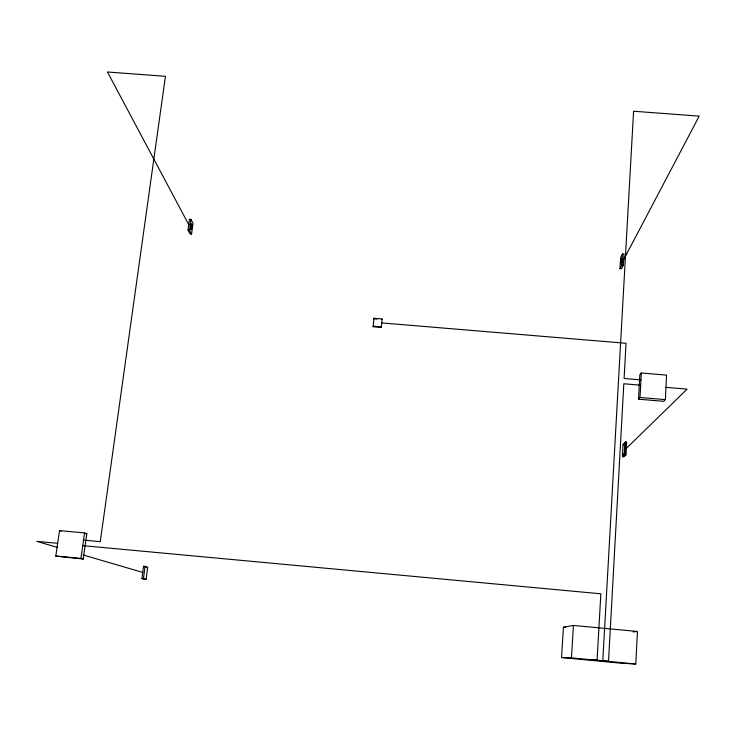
<?xml version="1.0" encoding="UTF-8"?>
<svg xmlns="http://www.w3.org/2000/svg" width="736" height="736" viewBox="0 0 736 736"><rect width="100%" height="100%" fill="white"/><g stroke="black" fill="none" stroke-linecap="round" stroke-linejoin="round"><path stroke-width="1.1" d="M665.372 399.63L666.549 375.121L641.295 372.986L639.796 374.854L638.517 399.179L663.706 401.332L665.372 399.63L640.016 397.468L638.517 399.179M635.803 664.01L637.45 631.479L573.436 625.444L563.445 627.192L561.54 657.533L621.727 663.283L635.803 664.01L571.458 657.864L561.54 657.533M640.016 397.468L641.295 372.986M622.426 455.602L624.901 453.9L622.426 455.602L623.015 444.811L625.499 443.026M624.524 444.167L623.548 444.084L625.71 441.904L626.686 441.986L625.996 454.802L623.834 456.844L622.858 456.762L623.033 453.588M624.248 453.845L624.846 442.971M622.858 456.762L625.011 454.71L625.71 441.904M623.383 265.172L624.018 253.994L622.536 253.874L620.623 257.591L619.988 268.677L621.451 268.796L623.383 265.172L621.911 265.052L619.988 268.677M621.911 265.052L622.536 253.874M571.458 657.864L573.436 625.444M381.377 327.428L382.085 318.955L373.888 318.274L373.18 326.747L381.377 327.428L381.322 326.894L373.106 326.204L373.18 326.747M622.27 261.179L622.076 262.669M146.096 579.444L143.437 578.726L145.056 566.435L143.548 566.288L141.919 578.588L146.096 579.444L147.697 567.272L145.056 566.435M191.562 234.158L189.474 230.276L190.918 219.337L189.492 219.227L188.039 230.156L190.146 234.039L191.562 234.158L192.988 223.321L190.918 219.337M83.196 559.056L80.914 558.412L84.557 532.91L59.533 530.601L55.789 556.066L83.196 559.056L86.811 533.72L84.557 532.91M623.696 259.578L699.2 116.122L633.586 111.228L602.802 660.597L598.018 660.394M626.345 448.39L687.093 389.142L665.96 387.348M633.107 631.893L637.45 631.479M592.443 659.87L597.08 660.054L600.852 593.796L82.745 545.634M603.594 660.928L608.525 661.149L623.815 383.769L640.651 385.204M188.039 230.156L189.474 230.276M377.034 319.084L373.962 318.826L373.888 318.274M381.708 322.92L626.042 343.289L624.1 378.479L640.936 379.905M623.015 444.811L623.659 444.866M625.011 454.71L625.996 454.802M84.548 533.517L86.811 533.72M83.527 540.114L100.262 541.668L165.434 76.314L107.447 71.99L188.766 224.682M57.666 543.306L36.8 541.365L57.767 547.51M55.789 556.066L80.914 558.412M141.919 578.588L143.437 578.726M563.445 627.192L565.708 627.403M83.15 554.953L142.738 572.433M143.548 566.288L146.206 567.134M59.533 530.601L61.143 531.153M621.57 264.27L621.515 260.756L622.297 258.732M382.085 318.955L382.15 319.507M191.029 224.011A2.898 0.607 -86.7 0 1 191.194 227.709A2.898 0.607 -86.7 0 1 190.311 229.448M190.256 225.069A2.898 0.607 -86.7 0 1 190.56 224.103M620.779 262.218C621.432 269.983 622.371 250.387 620.779 262.218M191.645 228.436A2.898 0.607 -86.7 0 0 191.452 223.891A2.898 0.607 -86.7 0 0 190.615 227.994A2.898 0.607 -86.7 0 0 191.645 228.436"/></g></svg>
